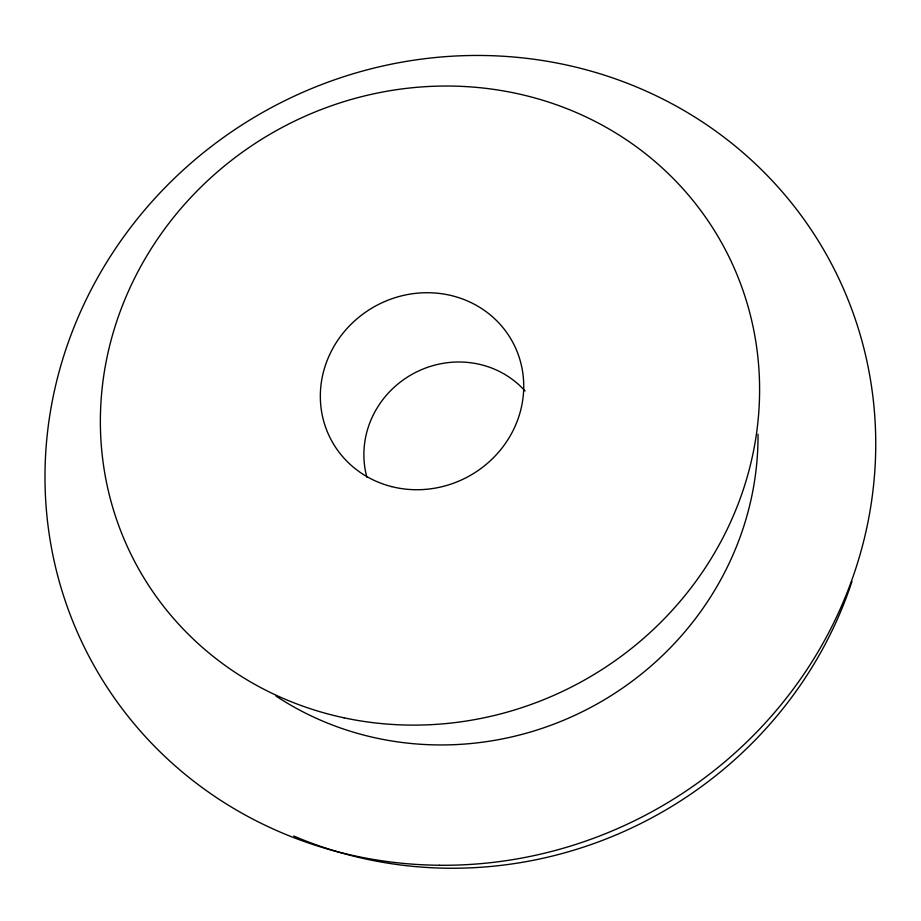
<?xml version="1.0" encoding="UTF-8"?>
<svg xmlns="http://www.w3.org/2000/svg" width="921" height="921" viewBox="0 0 921 921"><rect width="100%" height="100%" fill="white"/><g stroke="black" fill="none" stroke-linecap="round" stroke-linejoin="round"><path stroke-width="1.38" d="M366.903 477.239A92.307 88.013 -29 0 1 413.126 373.73A92.307 88.013 -29 0 1 525.085 391.034M758.018 434.194A307.579 292.763 -29 0 1 593.4 705.993A307.579 292.763 -29 0 1 276.035 696.08M851.937 581.542A408.187 390.124 -29 0 1 293.707 836.003M344.12 717.839A333.989 314.97 -29 0 0 748.52 308.178A333.989 314.97 -29 0 0 197.324 190.705A333.989 314.97 -29 0 0 344.12 717.839M391.701 486.622A103.083 97.062 -29 0 0 521.263 364.785A103.083 97.062 -29 0 0 353.134 322.258A103.083 97.062 -29 0 0 391.701 486.622M439.49 865.268A419.941 400.186 -29 0 0 830.074 261.219A419.941 400.186 -29 0 0 111.522 254.622A419.941 400.186 -29 0 0 439.49 865.268"/></g></svg>
